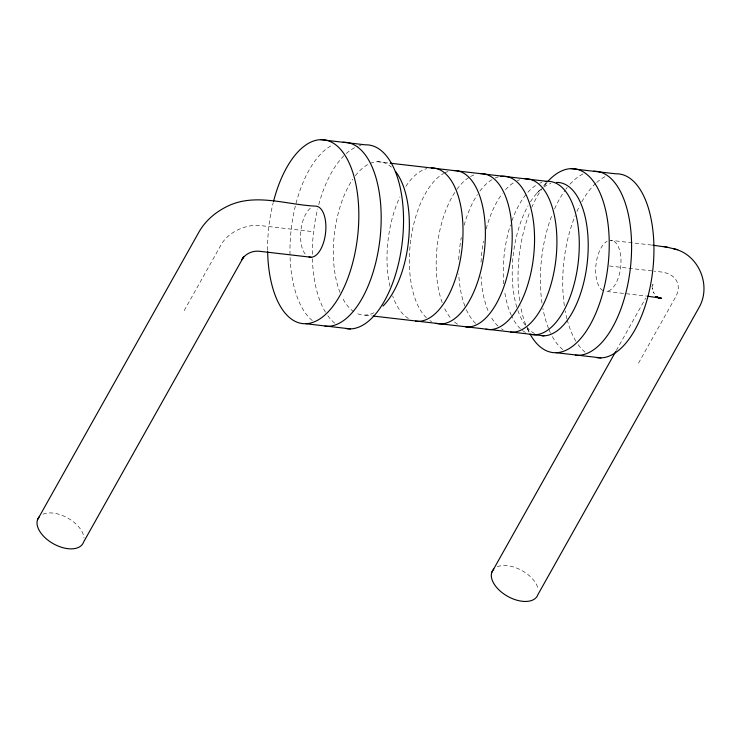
<?xml version="1.0" encoding="UTF-8"?>
<svg xmlns="http://www.w3.org/2000/svg" width="741" height="741" viewBox="0 0 741 741"><rect width="100%" height="100%" fill="white"/><g stroke="black" fill="none" stroke-linecap="round" stroke-linejoin="round"><path stroke-width="0.56" stroke-dasharray="3.71 2.78" d="M651.941 286.999L652.978 284.359L652.312 288.879L652.367 287.823L653.432 292.667L653.164 291.861L655.322 295.233M184.176 310.599L221.263 244.511A30.835 20.415 -22.5 0 1 260.452 225.588L313.221 231.692M616.29 350.521L645.717 298.095M638.483 363.183L675.57 297.095A30.835 20.415 -22.5 0 0 661.102 271.966L654.22 271.169M536.836 193.308L540.671 189.159M543.737 185.843L547.58 181.693A92.514 44.655 -83.4 0 0 531.769 207.332M377.558 161.733L388.969 163.048M651.617 245.058L610.408 240.288A25.694 12.402 -83.4 0 1 620.838 265.454A25.694 12.402 -83.4 0 1 606.268 291.417L646.504 296.076M609.491 265.991L653.071 271.03M365.146 315.12L371.991 315.907M527.231 328.133L529.519 332.125M457.605 324.206A77.092 37.207 -83.4 0 1 454.113 321.64M450.065 317.343A77.092 37.207 -83.4 0 1 443.776 306.542M442.182 302.55A77.092 37.207 -83.4 0 1 456.289 190.205M456.928 189.326A77.092 37.207 -83.4 0 1 469.59 177.071M470.489 176.553A77.092 37.207 -83.4 0 1 476.009 174.292M431.66 321.613A77.092 37.207 -83.4 0 1 429.882 320.538M426.436 317.769A77.092 37.207 -83.4 0 1 410.468 242.39A77.092 37.207 -83.4 0 1 443.655 173.45M444.748 172.875A77.092 37.207 -83.4 0 1 448.073 171.514M475.629 323.456A77.092 37.207 -83.4 0 1 465.644 307.987M464.903 306.107A77.092 37.207 -83.4 0 1 458.725 273.92M458.698 259.656A77.092 37.207 -83.4 0 1 461.291 237.463M464.125 225.218A77.092 37.207 -83.4 0 1 477.399 194.633M479.918 191.048A77.092 37.207 -83.4 0 1 492.839 179.146M495.034 178.053A77.092 37.207 -83.4 0 1 498.369 176.877M503.213 329.893A77.092 37.207 -83.4 0 1 501.425 328.819M497.98 326.049A77.092 37.207 -83.4 0 1 490.598 316.055M488.004 310.581A77.092 37.207 -83.4 0 1 481.085 276.504M481.057 262.24A77.092 37.207 -83.4 0 1 483.447 241.14M486.179 228.923A77.092 37.207 -83.4 0 1 502.278 193.633M505.538 189.677A77.092 37.207 -83.4 0 1 515.199 181.73M517.394 180.637A77.092 37.207 -83.4 0 1 519.617 179.794M525.564 332.477A77.092 37.207 -83.4 0 1 521.182 329.402M520.339 328.634A77.092 37.207 -83.4 0 1 511.864 316.527M511.355 315.425A77.092 37.207 -83.4 0 1 504.547 290.843M503.76 283.849A77.092 37.207 -83.4 0 1 510.475 224.949M511.892 220.781A77.092 37.207 -83.4 0 1 526.582 193.781M527.898 192.271A77.092 37.207 -83.4 0 1 537.558 184.324M539.754 183.231A77.092 37.207 -83.4 0 1 541.967 182.379M534.511 333.515A77.092 37.207 -83.4 0 1 526.082 326.142M525.452 325.318A77.092 37.207 -83.4 0 1 517.162 308.33M516.838 307.283A77.092 37.207 -83.4 0 1 528.083 205.739M530.445 201.784A77.092 37.207 -83.4 0 1 542.931 187.677M543.82 187.038A77.092 37.207 -83.4 0 1 550.915 183.416M528.991 332.088A92.514 44.655 -83.4 0 1 526.536 326.772M525.749 324.78A92.514 44.655 -83.4 0 1 520.525 305.866M519.645 300.522A92.514 44.655 -83.4 0 1 530.019 211.565M562.734 349.567A92.514 44.655 -83.4 0 1 550.832 333.645M550.331 332.598A92.514 44.655 -83.4 0 1 548.896 329.356M548.497 328.374A92.514 44.655 -83.4 0 1 542.884 308.46M542.004 303.115A92.514 44.655 -83.4 0 1 551.952 215.223M554.583 208.888A92.514 44.655 -83.4 0 1 565.161 190.196M565.837 189.279A92.514 44.655 -83.4 0 1 567.189 187.529M569.931 184.277A92.514 44.655 -83.4 0 1 583.686 173.644M585.094 352.151A92.514 44.655 -83.4 0 1 578.184 344.676M575.868 341.156A92.514 44.655 -83.4 0 1 567.3 320.177M567.004 319.028A92.514 44.655 -83.4 0 1 565.244 311.044M564.355 305.7A92.514 44.655 -83.4 0 1 575.164 215.668M576.943 211.481A92.514 44.655 -83.4 0 1 579.795 205.507M581.787 201.793A92.514 44.655 -83.4 0 1 595.764 183.333M596.653 182.527A92.514 44.655 -83.4 0 1 606.036 176.238M355.365 175.719A77.092 37.207 -83.4 0 1 391.433 167.114M373.964 312.767A77.092 37.207 -83.4 0 1 355.652 312.813M353.865 311.739A77.092 37.207 -83.4 0 1 341.953 296.854M340.063 292.565A77.092 37.207 -83.4 0 1 352.818 179.211M334.691 323.169A92.514 44.655 -83.4 0 1 326.031 313.091M325.466 312.174A92.514 44.655 -83.4 0 1 312.406 258.766M312.322 254.283A92.514 44.655 -83.4 0 1 317.648 208.943M318.76 204.59A92.514 44.655 -83.4 0 1 345.362 154.35M346.251 153.544A92.514 44.655 -83.4 0 1 357.81 146.357M358.903 145.977A92.514 44.655 -83.4 0 1 361.08 145.393M408.411 318.51A77.092 37.207 -83.4 0 1 392.637 295.863M389.914 286.267A77.092 37.207 -83.4 0 1 399.964 196.893M405.855 186.352A77.092 37.207 -83.4 0 1 426.825 168.596M312.332 320.584A92.514 44.655 -83.4 0 1 291.046 230.701A92.514 44.655 -83.4 0 1 331.125 145.755M267.621 250.236A92.514 44.655 -83.4 0 1 273.197 202.673M497.294 566.772A25.694 14.737 29.3 0 1 522.044 570.607A25.694 14.737 29.3 0 1 538.262 589.716M603.109 290.648A25.694 12.402 -83.4 0 1 595.838 266.251A25.694 12.402 -83.4 0 1 607.101 241.26M42.987 514.189A25.694 14.737 29.3 0 1 68.311 518.348A25.694 14.737 29.3 0 1 84.057 537.994M305.181 254.033A25.694 12.402 -83.4 0 1 300.985 229.58A25.694 12.402 -83.4 0 1 311.164 207.61"/><path stroke-width="1.11" d="M37.504 519.756L198.801 232.331C205.062 221.031 215.112 212.463 226.57 206.702C254.515 192.428 286.054 204.711 315.286 206.128A25.694 12.402 -83.4 0 1 325.494 233.535A25.694 12.402 -83.4 0 1 309.006 256.942M491.811 572.339L615.725 351.53M320.668 139.66L365.387 144.838A92.514 44.655 -83.4 0 1 402.53 239.815A92.514 44.655 -83.4 0 1 346.251 328.624M571.07 168.652L615.79 173.82A92.514 44.655 -83.4 0 1 652.932 268.798A92.514 44.655 -83.4 0 1 596.653 357.607M390.118 163.187L547.479 181.397M652.765 245.197L667.604 247.309M311.146 257.257L259.424 251.273C252.551 250.495 245.299 253.691 241.807 259.776L243.733 256.692L83.603 542.032A25.694 14.737 29.3 0 1 52.796 543.431A25.694 14.737 29.3 0 1 39.532 516.477M647.653 296.205L661.62 298.271L655.59 296.845M373.131 316.046L544.005 335.821M305.774 323.724L350.484 328.902M556.176 352.716L600.895 357.884M673.634 248.763C698.531 254.2 711.656 285.174 699.208 307.191L537.91 594.615A25.694 14.737 29.3 0 1 507.103 596.023A25.694 14.737 29.3 0 1 493.839 569.06M655.452 296.808L657.999 297.41M664.214 246.521L677.691 249.717M657.573 297.317L658.99 298.123L657.471 296.993M480.4 173.635A77.092 37.207 -83.4 0 1 511.503 251.356A77.092 37.207 -83.4 0 1 465.83 326.966M453.575 170.532A77.092 37.207 -83.4 0 1 484.318 251.607A77.092 37.207 -83.4 0 1 435.782 323.28M500.583 176.423A77.092 37.207 -83.4 0 1 533.853 253.959A77.092 37.207 -83.4 0 1 486.04 329.226M525.119 178.813A77.092 37.207 -83.4 0 1 556.213 256.534A77.092 37.207 -83.4 0 1 510.54 332.135M545.293 181.591A77.092 37.207 -83.4 0 1 578.573 259.137A77.092 37.207 -83.4 0 1 530.751 334.404M556.417 182.434A77.092 37.207 -83.4 0 1 587.511 260.156A77.092 37.207 -83.4 0 1 541.847 335.756M547.58 181.693A92.514 44.655 -83.4 0 1 603.924 203.729A92.514 44.655 -83.4 0 1 589.966 325.132A92.514 44.655 -83.4 0 1 530.047 334.08M593.43 171.236A92.514 44.655 -83.4 0 1 630.693 265.111A92.514 44.655 -83.4 0 1 575.359 355.171M395.472 171.412A77.092 37.207 -83.4 0 1 408.689 239.047A77.092 37.207 -83.4 0 1 383.023 306.033M431.216 167.938A77.092 37.207 -83.4 0 1 462.199 246.781A77.092 37.207 -83.4 0 1 415.562 321.14M343.027 142.253A92.514 44.655 -83.4 0 1 380.281 236.129A92.514 44.655 -83.4 0 1 324.947 326.188M273.475 201.58A92.514 44.655 -83.4 0 1 347.594 159.778A92.514 44.655 -83.4 0 1 329.986 309.877A92.514 44.655 -83.4 0 1 267.64 251.356"/></g></svg>
